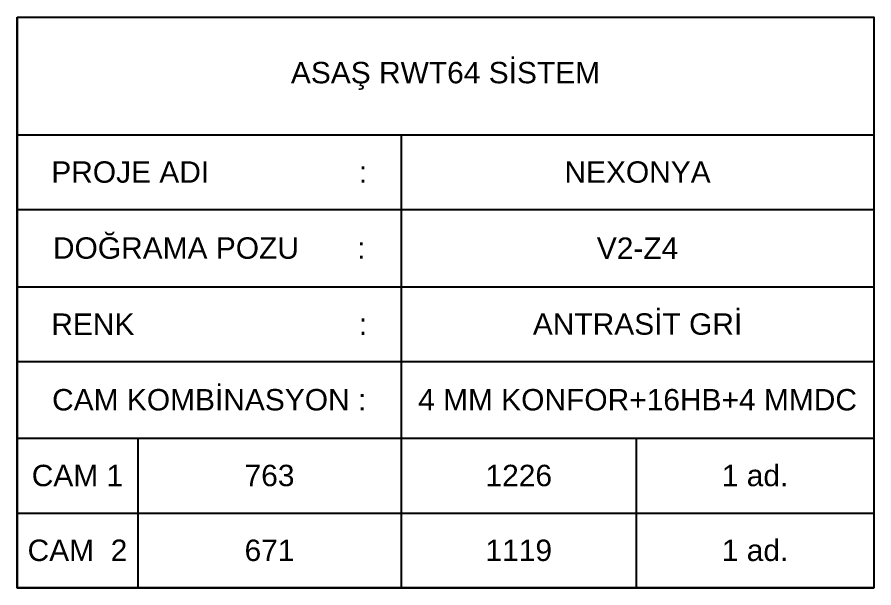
# Model space of a CAD drawing. Header units: millimetres. Extents: x -57981 to -54292, y 3591 to 5422.
# Drawn here: x -55377 to -54292, y 4570 to 5294 of the extents above; entities that cross this region are included whole.
import ezdxf

# ---------------------------------------------------------------- set-up
doc = ezdxf.new("R2010")
doc.units = ezdxf.units.MM
doc.styles.get("Standard").update_dxf_attribs({"font": 'arial.ttf'})

# ---------------------------------------------------------------- blocks, each defined once
blk = doc.blocks.new('*T26')
at = {"color": 0, "linetype": 'ByBlock', "lineweight": -2, "transparency": 16777216}
for p, q in [((0, 0), (1084.8, 0)), ((0, 0), (0, -723.2)), ((1084.8, 0), (1084.8, -723.2)), ((0, -149.1), (1084.8, -149.1)), ((486.4, -149.1), (486.4, -723.2)), ((0, -243.9), (1084.8, -243.9)), ((0, -341.7), (1084.8, -341.7)), ((0, -436.5), (1084.8, -436.5)), ((0, -533.5), (1084.8, -533.5)), ((152.7, -533.5), (152.7, -723.2)), ((784, -533.5), (784, -723.2)), ((0, -628.4), (1084.8, -628.4)), ((0, -723.2), (1084.8, -723.2))]:
    blk.add_line(p, q, dxfattribs=at)
at = {"color": 0, "transparency": 16777216, "attachment_point": 5}
for s, insert, char_height, width in [('ASAŞ RWT64 SİSTEM ', (542.4, -74.5), 27.119, 1081.56), ('PROJE ADI                  : ', (243.2, -196.5), 27.119, 483.145), ('NEXONYA', (785.6, -196.5), 27.12, 595.161), ('DOĞRAMA POZU       :', (243.2, -292.8), 27.119, 483.145), ('V2-Z4', (785.6, -292.8), 27.12, 595.161), ('ANTRASİT GRİ ', (785.6, -389.1), 27.119, 595.161), ('RENK                           : ', (243.2, -389.1), 27.119, 483.145), ('CAM KOMBİNASYON :', (243.2, -485), 27.119, 483.145), ('4 MM KONFOR+16HB+4 MMDC', (785.6, -485), 27.119, 595.161), ('CAM 1', (76.4, -581), 27.12, 149.493), ('763', (319.6, -581), 27.12, 330.398), ('1226', (635.2, -581), 27.12, 294.315), ('1 ad.', (934.4, -581), 27.12, 297.591), ('CAM  2', (76.4, -675.8), 27.12, 149.493), ('671', (319.6, -675.8), 27.12, 330.398), ('1119', (635.2, -675.8), 27.12, 294.315), ('1 ad.', (934.4, -675.8), 27.12, 297.591)]:
    blk.add_mtext(s, dxfattribs=dict(at, insert=insert, char_height=char_height, width=width))

msp = doc.modelspace()

# ---------------------------------------------------------------- linework, layer by layer
msp.add_lwpolyline([(-55376.8, 5293.6), (-54292, 5293.6), (-54292, 4570.4), (-55376.8, 4570.4)], close=True)

# ---------------------------------------------------------------- block references
msp.add_blockref('*T26', (-55376.8, 5293.6))

doc.saveas('drawing.dxf')
